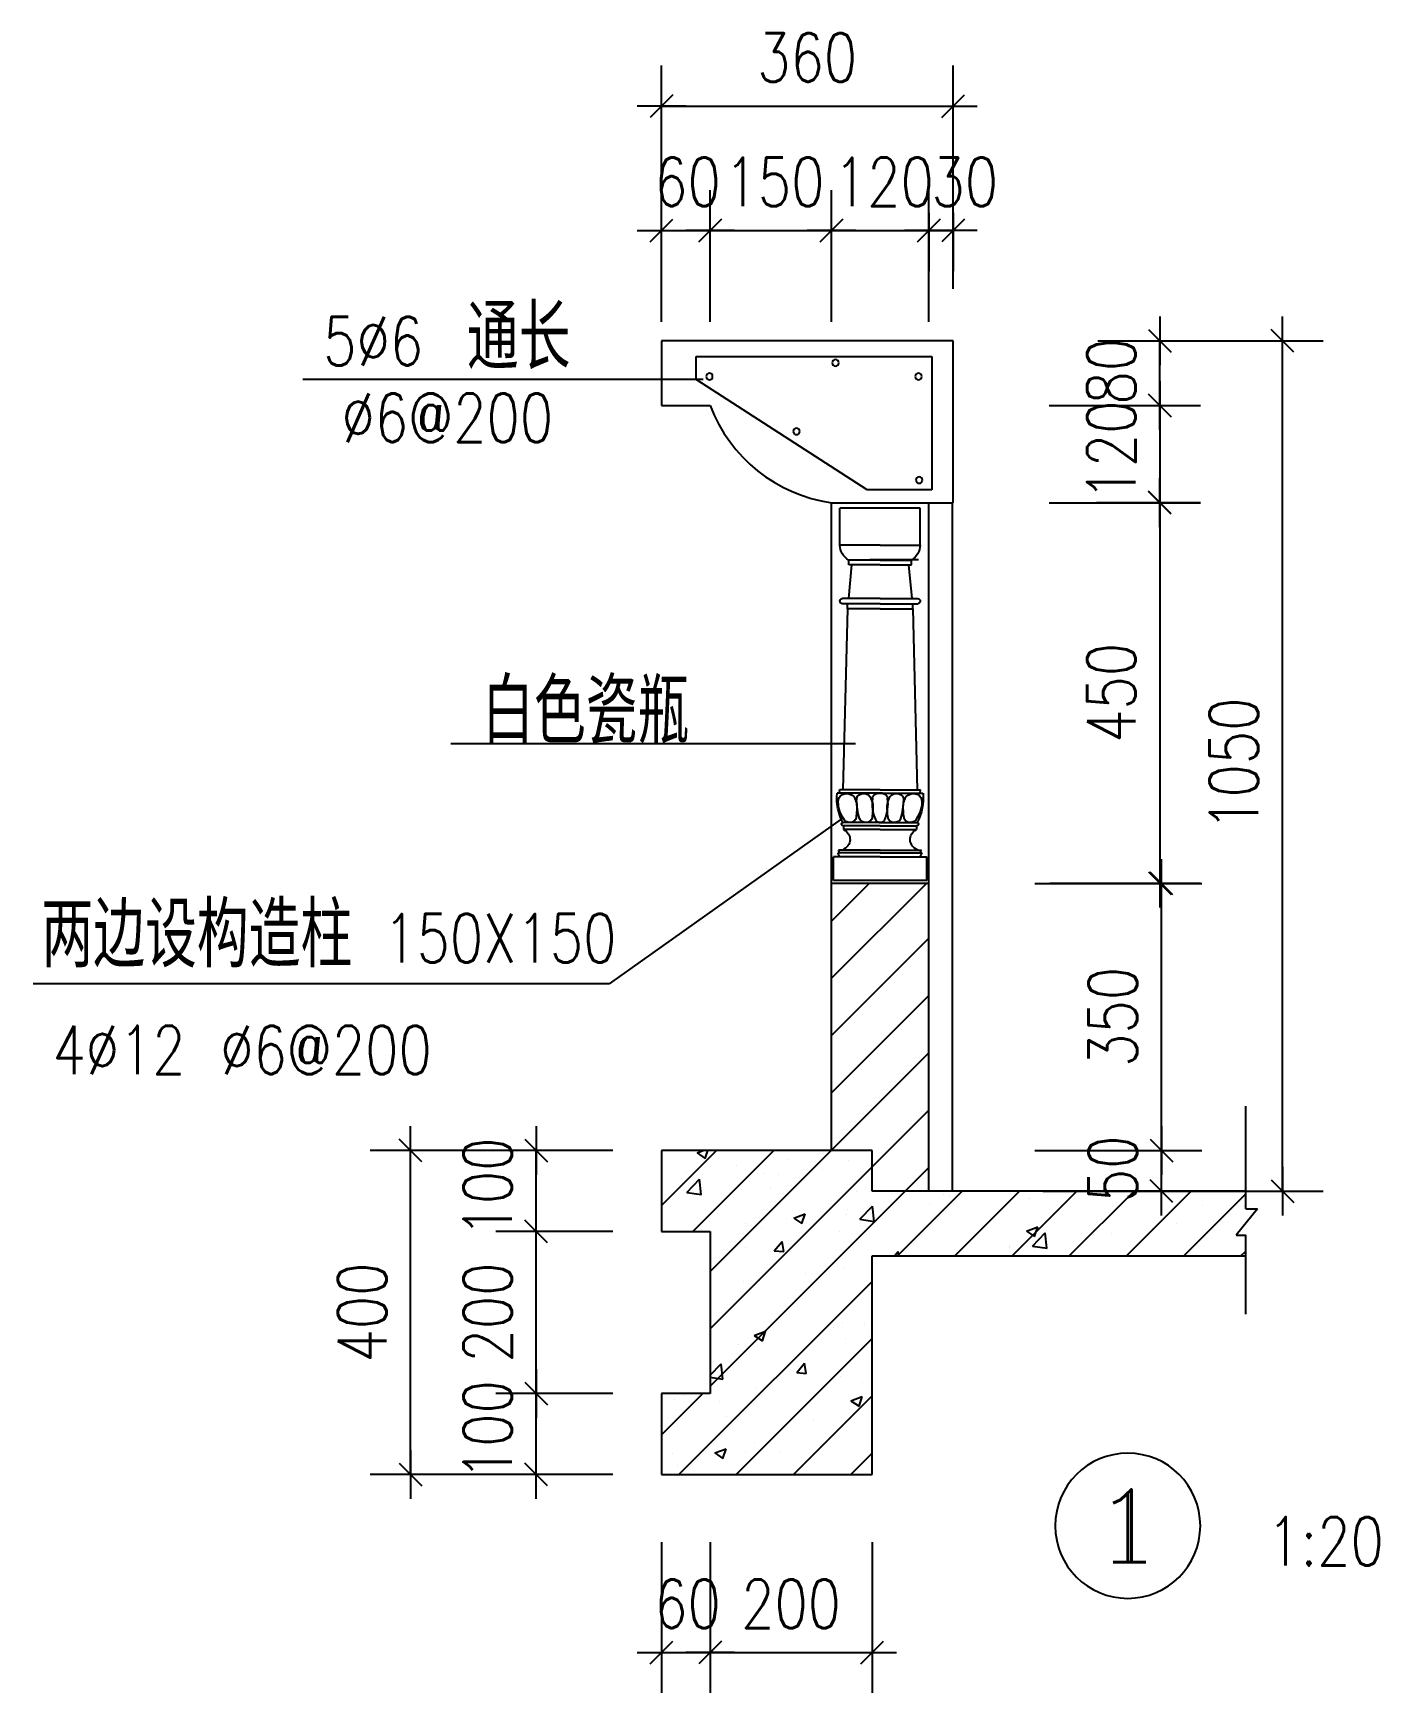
# Model space of a CAD drawing. Extents: x -49646 to -47983, y -795813 to -793763.
import ezdxf
from ezdxf.enums import TextEntityAlignment as Align

# ---------------------------------------------------------------- set-up
doc = ezdxf.new("R2010")
doc.units = 0
doc.header["$LTSCALE"] = 1000
doc.layers.get('0').update_dxf_attribs({"linetype": 'CONTINUOUS'})
for name, color, linetype in [('AXIS', 3, 'CONTINUOUS'), ('GJ-TEXT', 2, 'CONTINUOUS'), ('Z40', 11, 'CONTINUOUS')]:
    doc.layers.add(name, color=color, linetype=linetype)
doc.styles.add('_HZTXT', font='txt.shx', dxfattribs={"width": 0.8, "bigfont": 'HZTXT.shx'})
doc.styles.add('COMP', font='COMPLEX', dxfattribs={"bigfont": 'hztxt'})
doc.styles.add('DIM_FONT', font='SIMPLEX', dxfattribs={"width": 0.8})

msp = doc.modelspace()

# ---------------------------------------------------------------- linework, layer by layer
for p, q in [((-48855.4, -793839.2, 0), (-48883.4, -793867.2, 0)), ((-48523.4, -793867.2, 0), (-48495.4, -793839.2, 0)), ((-48839.4, -793853.2, 0), (-48899.4, -793853.2, 0)), ((-48539.4, -793853.2, 0), (-48479.4, -793853.2, 0)), ((-48883.4, -794020.9, 0), (-48855.4, -793992.9, 0)), ((-48795.4, -793992.9, 0), (-48823.4, -794020.9, 0)), ((-48823.4, -794020.9, 0), (-48795.4, -793992.9, 0)), ((-48673.4, -794020.9, 0), (-48645.4, -793992.9, 0)), ((-48645.4, -793992.9, 0), (-48673.4, -794020.9, 0)), ((-48525.4, -793992.9, 0), (-48553.4, -794020.9, 0)), ((-48553.4, -794020.9, 0), (-48525.4, -793992.9, 0)), ((-48495.4, -793992.9, 0), (-48523.4, -794020.9, 0)), ((-48899.4, -794006.9, 0), (-48839.4, -794006.9, 0)), ((-48839.4, -794006.9, 0), (-48779.4, -794006.9, 0)), ((-48779.4, -794006.9, 0), (-48839.4, -794006.9, 0)), ((-48629.4, -794006.9, 0), (-48689.4, -794006.9, 0)), ((-48689.4, -794006.9, 0), (-48629.4, -794006.9, 0)), ((-48569.4, -794006.9, 0), (-48509.4, -794006.9, 0)), ((-48509.4, -794006.9, 0), (-48569.4, -794006.9, 0)), ((-48479.4, -794006.9, 0), (-48539.4, -794006.9, 0)), ((-48253.8, -794113, 0), (-48253.8, -794173, 0)), ((-48102.4, -794173, 0), (-48102.4, -794113, 0)), ((-48267.8, -794129, 0), (-48239.8, -794157, 0)), ((-48088.4, -794157, 0), (-48116.4, -794129, 0)), ((-48826.6, -794162.4, 0), (-48535.6, -794162.4, 0)), ((-48826.6, -794190.9, 0), (-48826.6, -794162.4, 0)), ((-48535.6, -794162.4, 0), (-48535.6, -794326.9, 0)), ((-48817.9, -794190.9, 0), (-49312.6, -794190.9, 0)), ((-48615.3, -794326.9, 0), (-48826.6, -794190.9, 0)), ((-48826.6, -794190.9, 0), (-48826.6, -794190.9, 0)), ((-48267.8, -794209, 0), (-48239.8, -794237, 0)), ((-48239.8, -794237, 0), (-48267.8, -794209, 0)), ((-48253.8, -794253, 0), (-48253.8, -794193, 0)), ((-48253.8, -794193, 0), (-48253.8, -794253, 0)), ((-48253.8, -794372.8, 0), (-48253.8, -794312.8, 0)), ((-48253.8, -794373, 0), (-48253.8, -794313, 0)), ((-48535.6, -794326.9, 0), (-48615.3, -794326.9, 0)), ((-48535.6, -794326.9, 0), (-48535.6, -794326.9, 0)), ((-48239.8, -794356.8, 0), (-48267.8, -794328.8, 0)), ((-48239.8, -794357, 0), (-48267.8, -794329, 0)), ((-48659.4, -794813, 0), (-48659.4, -794343, 0)), ((-48539.4, -794813, 0), (-48539.4, -794343, 0)), ((-48510.5, -794343, 0), (-48510.5, -795193, 0)), ((-48629.9, -794640.7, 0), (-49129.5, -794640.7, 0)), ((-48644.5, -794731.7, 0), (-48933.9, -794937, 0)), ((-48253.8, -794782.8, 0), (-48253.8, -794842.8, 0)), ((-48252, -794843, 0), (-48252, -794783, 0)), ((-48267.8, -794798.8, 0), (-48239.8, -794826.8, 0)), ((-48238, -794827, 0), (-48266, -794799, 0)), ((-48539.4, -794813, 0), (-48659.4, -794813, 0)), ((-48933.9, -794937, 0), (-49645.5, -794937, 0)), ((-48147.9, -795215.1, 0), (-48147.9, -795088.3, 0)), ((-49165.3, -795157, 0), (-49193.3, -795129, 0)), ((-49179.3, -795173, 0), (-49179.3, -795113, 0)), ((-49038.2, -795129, 0), (-49010.2, -795157, 0)), ((-49024.2, -795113, 0), (-49024.2, -795173, 0)), ((-48266, -795129, 0), (-48238, -795157, 0)), ((-48266, -795129, 0), (-48238, -795157, 0)), ((-48252, -795113, 0), (-48252, -795173, 0)), ((-48252, -795113, 0), (-48252, -795173, 0)), ((-48252, -795223, 0), (-48252, -795163, 0)), ((-48102.4, -795163, 0), (-48102.4, -795223, 0)), ((-48238, -795207, 0), (-48266, -795179, 0)), ((-48116.4, -795179, 0), (-48088.4, -795207, 0)), ((-49024.2, -795273, 0), (-49024.2, -795213, 0)), ((-49024.2, -795273, 0), (-49024.2, -795213, 0)), ((-49010.2, -795257, 0), (-49038.2, -795229, 0)), ((-49010.2, -795257, 0), (-49038.2, -795229, 0)), ((-48133.4, -795215.1, 0), (-48159.6, -795247.5, 0)), ((-48147.9, -795215.1, 0), (-48133.4, -795215.1, 0)), ((-48159.6, -795247.5, 0), (-48147.9, -795247.5, 0)), ((-48147.9, -795345.1, 0), (-48147.9, -795247.5, 0)), ((-49024.2, -795413, 0), (-49024.2, -795473, 0)), ((-49024.2, -795413, 0), (-49024.2, -795473, 0)), ((-49038.2, -795429, 0), (-49010.2, -795457, 0)), ((-49038.2, -795429, 0), (-49010.2, -795457, 0)), ((-49179.3, -795513, 0), (-49179.3, -795573, 0)), ((-49024.2, -795573, 0), (-49024.2, -795513, 0)), ((-49193.3, -795529, 0), (-49165.3, -795557, 0)), ((-49010.2, -795557, 0), (-49038.2, -795529, 0)), ((-48899.4, -795762.6, 0), (-48839.4, -795762.6, 0)), ((-48883.4, -795776.6, 0), (-48855.4, -795748.6, 0)), ((-48779.4, -795762.6, 0), (-48839.4, -795762.6, 0)), ((-48779.4, -795762.6, 0), (-48839.4, -795762.6, 0)), ((-48795.4, -795748.6, 0), (-48823.4, -795776.6, 0)), ((-48795.4, -795748.6, 0), (-48823.4, -795776.6, 0)), ((-48639.4, -795762.6, 0), (-48579.4, -795762.6, 0)), ((-48623.4, -795776.6, 0), (-48595.4, -795748.6, 0))]:
    msp.add_line(p, q)
at = {"color": 31, "linetype": 'ByBlock'}
for p, q in [((-48550, -794349.6, 0), (-48649, -794349.6, 0)), ((-48649, -794395.5, 0), (-48649, -794349.6, 0)), ((-48550, -794395.5, 0), (-48550, -794349.6, 0)), ((-48599.5, -794395.5, 0), (-48649, -794395.5, 0)), ((-48599.5, -794413.9, 0), (-48638.2, -794413.9, 0)), ((-48638.2, -794419.6, 0), (-48638.2, -794413.9, 0)), ((-48599.5, -794395.5, 0), (-48550, -794395.5, 0)), ((-48599.5, -794413.9, 0), (-48560.8, -794413.9, 0)), ((-48560.8, -794419.6, 0), (-48560.8, -794413.9, 0)), ((-48634.8, -794419.6, 0), (-48638.6, -794461.3, 0)), ((-48599.5, -794419.6, 0), (-48638.2, -794419.6, 0)), ((-48599.5, -794419.6, 0), (-48560.8, -794419.6, 0)), ((-48564.3, -794419.6, 0), (-48560.4, -794461.3, 0)), ((-48599.5, -794461.3, 0), (-48646.3, -794461.3, 0)), ((-48599.5, -794467.7, 0), (-48646.3, -794467.7, 0)), ((-48639.8, -794474.1, 0), (-48645.6, -794697.6, 0)), ((-48639.8, -794474.1, 0), (-48639.8, -794467.7, 0)), ((-48599.5, -794474.1, 0), (-48639.8, -794474.1, 0)), ((-48599.5, -794461.3, 0), (-48552.7, -794461.3, 0)), ((-48599.5, -794467.7, 0), (-48552.7, -794467.7, 0)), ((-48599.5, -794474.1, 0), (-48559.2, -794474.1, 0)), ((-48559.2, -794474.1, 0), (-48559.2, -794467.7, 0)), ((-48559.2, -794474.1, 0), (-48553.5, -794697.6, 0)), ((-48596.6, -794701.8, 0), (-48652.6, -794701.8, 0)), ((-48599.5, -794697.6, 0), (-48649.7, -794697.6, 0)), ((-48649, -794701.8, 0), (-48649.7, -794697.6, 0)), ((-48602.4, -794701.8, 0), (-48546.5, -794701.8, 0)), ((-48599.5, -794697.6, 0), (-48549.4, -794697.6, 0)), ((-48550, -794701.8, 0), (-48549.4, -794697.6, 0)), ((-48598.5, -794737.9, 0), (-48645.3, -794737.9, 0)), ((-48599.5, -794742.1, 0), (-48644.5, -794742.1, 0)), ((-48644.5, -794742.1, 0), (-48644.5, -794746.4, 0)), ((-48600.5, -794737.9, 0), (-48553.7, -794737.9, 0)), ((-48599.5, -794742.1, 0), (-48554.5, -794742.1, 0)), ((-48554.5, -794742.1, 0), (-48554.5, -794746.4, 0)), ((-48599.5, -794746.4, 0), (-48644.5, -794746.4, 0)), ((-48599.5, -794746.4, 0), (-48554.5, -794746.4, 0)), ((-48599.5, -794780.3, 0), (-48657.1, -794780.3, 0)), ((-48657.1, -794809.4, 0), (-48657.1, -794780.3, 0)), ((-48599.5, -794775.4, 0), (-48651.5, -794775.4, 0)), ((-48649, -794780.3, 0), (-48651.5, -794775.4, 0)), ((-48599.5, -794771.9, 0), (-48650.9, -794771.9, 0)), ((-48649, -794775.4, 0), (-48650.9, -794771.9, 0)), ((-48599.5, -794771.9, 0), (-48548.2, -794771.9, 0)), ((-48599.5, -794775.4, 0), (-48547.6, -794775.4, 0)), ((-48599.5, -794780.3, 0), (-48541.9, -794780.3, 0)), ((-48550, -794775.4, 0), (-48548.2, -794771.9, 0)), ((-48550, -794780.3, 0), (-48547.6, -794775.4, 0)), ((-48541.9, -794809.4, 0), (-48541.9, -794780.3, 0)), ((-48541.9, -794809.4, 0), (-48657.1, -794809.4, 0))]:
    msp.add_line(p, q, dxfattribs=at)
at = {"color": 3, "linetype": 'Continuous'}
for p, q in [((-48869.4, -795210.9, 0), (-48801.5, -795143, 0)), ((-48830.8, -795243, 0), (-48730.8, -795143, 0)), ((-48825.5, -795145.8, 0), (-48818, -795143, 0)), ((-48825.5, -795145.8, 0), (-48815.6, -795152.6, 0)), ((-48815.6, -795152.6, 0), (-48812.4, -795143, 0)), ((-48809.4, -795292.4, 0), (-48660.1, -795143, 0)), ((-48662.6, -795147.4, 0), (-48662.6, -795147.4, 0)), ((-48839, -795170.6, 0), (-48839, -795170.6, 0)), ((-48809.4, -795363.1, 0), (-48609.4, -795163.1, 0)), ((-48777.1, -795161.8, 0), (-48777.1, -795161.8, 0)), ((-48743, -795170.8, 0), (-48743, -795170.8, 0)), ((-48725.3, -795172.6, 0), (-48725.3, -795172.6, 0)), ((-48712.7, -795154, 0), (-48712.7, -795154, 0)), ((-48670.3, -795166.4, 0), (-48670.3, -795166.4, 0)), ((-48639.1, -795155.8, 0), (-48639.1, -795155.8, 0)), ((-48844, -795183.6, 0), (-48844, -795183.6, 0)), ((-48842, -795192.6, 0), (-48842, -795192.6, 0)), ((-48841.7, -795184.2, 0), (-48841.7, -795184.2, 0)), ((-48838, -795194.7, 0), (-48822.4, -795178.4, 0)), ((-48820.3, -795197.4, 0), (-48822.5, -795178.5, 0)), ((-48809.4, -795433.8, 0), (-48568.6, -795193, 0)), ((-48734.9, -795188.7, 0), (-48734.9, -795188.7, 0)), ((-48628.1, -795193.2, 0), (-48628.1, -795193.2, 0)), ((-48577.9, -795273, 0), (-48497.9, -795193, 0)), ((-48507.2, -795273, 0), (-48427.2, -795193, 0)), ((-48463.1, -795193.1, 0), (-48463.1, -795193.1, 0)), ((-48436.5, -795273, 0), (-48356.5, -795193, 0)), ((-48365.8, -795273, 0), (-48285.8, -795193, 0)), ((-48295.1, -795273, 0), (-48215.1, -795193, 0)), ((-48838, -795194.7, 0), (-48820.2, -795197.4, 0)), ((-48624.6, -795227.8, 0), (-48609, -795211.5, 0)), ((-48606.8, -795230.6, 0), (-48609, -795211.6, 0)), ((-48538.8, -795208.3, 0), (-48538.8, -795208.3, 0)), ((-48521.4, -795197.7, 0), (-48521.4, -795197.7, 0)), ((-48513.2, -795199.7, 0), (-48513.2, -795199.7, 0)), ((-48437.8, -795195.5, 0), (-48437.8, -795195.5, 0)), ((-48415.7, -795202.5, 0), (-48415.7, -795202.5, 0)), ((-48414.6, -795202.2, 0), (-48414.6, -795202.2, 0)), ((-48307.8, -795206.8, 0), (-48307.8, -795206.8, 0)), ((-48224.4, -795273, 0), (-48147.9, -795196.5, 0)), ((-48201.1, -795211.3, 0), (-48201.1, -795211.3, 0)), ((-48765.3, -795232.9, 0), (-48765.3, -795232.9, 0)), ((-48715.2, -795226.3, 0), (-48715.2, -795226.3, 0)), ((-48706.1, -795226.4, 0), (-48692.1, -795221, 0)), ((-48706.1, -795226.4, 0), (-48696.2, -795233.1, 0)), ((-48696.2, -795233.1, 0), (-48692.2, -795221, 0)), ((-48641.5, -795222.4, 0), (-48641.5, -795222.4, 0)), ((-48639.5, -795216.3, 0), (-48639.5, -795216.3, 0)), ((-48624.6, -795227.8, 0), (-48606.8, -795230.5, 0)), ((-48532.3, -795222.5, 0), (-48532.3, -795222.5, 0)), ((-48233.7, -795233, 0), (-48233.7, -795233, 0)), ((-48187.8, -795228.8, 0), (-48187.8, -795228.8, 0)), ((-48864.4, -795243, 0), (-48864.1, -795242.6, 0)), ((-48864, -795243, 0), (-48864.1, -795242.6, 0)), ((-48745.4, -795237.4, 0), (-48745.4, -795237.4, 0)), ((-48730.3, -795266.6, 0), (-48720.6, -795255.2, 0)), ((-48718.3, -795267.7, 0), (-48720.6, -795255.2, 0)), ((-48649, -795242.6, 0), (-48649, -795242.6, 0)), ((-48418.7, -795242.4, 0), (-48404.7, -795237, 0)), ((-48418.7, -795242.4, 0), (-48408.8, -795249.1, 0)), ((-48411.1, -795260.9, 0), (-48395.5, -795244.6, 0)), ((-48408.8, -795249.1, 0), (-48404.7, -795237, 0)), ((-48393.4, -795263.7, 0), (-48395.6, -795244.7, 0)), ((-48336.4, -795247.1, 0), (-48336.4, -795247.1, 0)), ((-48313.7, -795245.4, 0), (-48313.7, -795245.4, 0)), ((-48263.6, -795238.8, 0), (-48263.6, -795238.8, 0)), ((-48765.6, -795262.6, 0), (-48765.6, -795262.6, 0)), ((-48730.3, -795266.6, 0), (-48718.3, -795267.7, 0)), ((-48710.1, -795268, 0), (-48710.1, -795268, 0)), ((-48603.3, -795272.5, 0), (-48603.3, -795272.5, 0)), ((-48581.6, -795273, 0), (-48577.2, -795267.7, 0)), ((-48576.2, -795273, 0), (-48577.2, -795267.7, 0)), ((-48515.7, -795272, 0), (-48515.7, -795272, 0)), ((-48440.2, -795262.1, 0), (-48440.2, -795262.1, 0)), ((-48440, -795262, 0), (-48440, -795262, 0)), ((-48411.1, -795260.9, 0), (-48393.3, -795263.6, 0)), ((-48153.7, -795273, 0), (-48147.9, -795267.2, 0)), ((-48692.1, -795295.2, 0), (-48692.1, -795295.2, 0)), ((-48643.9, -795289, 0), (-48643.9, -795289, 0)), ((-48847.9, -795543, 0), (-48609.4, -795304.5, 0)), ((-48767.8, -795305.2, 0), (-48767.8, -795305.2, 0)), ((-48747.8, -795304, 0), (-48747.8, -795304, 0)), ((-48646.4, -795355.5, 0), (-48646.4, -795355.5, 0)), ((-48618.4, -795357.4, 0), (-48618.4, -795357.4, 0)), ((-48777.2, -795543, 0), (-48609.4, -795375.2, 0)), ((-48754.8, -795371.4, 0), (-48740.8, -795366, 0)), ((-48754.8, -795371.4, 0), (-48744.9, -795378.1, 0)), ((-48750.3, -795370.5, 0), (-48750.3, -795370.5, 0)), ((-48749, -795370.2, 0), (-48749, -795370.2, 0)), ((-48744.9, -795378.1, 0), (-48740.8, -795366, 0)), ((-48744.7, -795374.1, 0), (-48744.7, -795374.1, 0)), ((-48657.2, -795361.9, 0), (-48657.2, -795361.9, 0)), ((-48642.3, -795374.7, 0), (-48642.3, -795374.7, 0)), ((-48773.9, -795381.9, 0), (-48773.9, -795381.9, 0)), ((-48706.9, -795397.1, 0), (-48706.9, -795397.1, 0)), ((-48809.4, -795420.5, 0), (-48795.9, -795406.4, 0)), ((-48793.7, -795425.4, 0), (-48795.9, -795406.4, 0)), ((-48702.5, -795417.1, 0), (-48692.9, -795405.6, 0)), ((-48702.5, -795417.1, 0), (-48690.6, -795418.1, 0)), ((-48690.6, -795418.2, 0), (-48692.9, -795405.6, 0)), ((-48809.4, -795422.9, 0), (-48793.7, -795425.4, 0)), ((-48752.7, -795437.1, 0), (-48752.7, -795437.1, 0)), ((-48725.9, -795425.8, 0), (-48725.9, -795425.8, 0)), ((-48671, -795436.3, 0), (-48671, -795436.3, 0)), ((-48648.8, -795422.1, 0), (-48648.8, -795422.1, 0)), ((-48620.9, -795429.7, 0), (-48620.9, -795429.7, 0)), ((-48869.4, -795493.8, 0), (-48818.6, -795443, 0)), ((-48853.7, -795449.9, 0), (-48853.7, -795449.9, 0)), ((-48842.6, -795445.9, 0), (-48842.6, -795445.9, 0)), ((-48797.3, -795452.9, 0), (-48797.3, -795452.9, 0)), ((-48706.5, -795543, 0), (-48609.4, -795445.9, 0)), ((-48635.4, -795451.9, 0), (-48621.4, -795446.5, 0)), ((-48635.4, -795451.9, 0), (-48625.5, -795458.6, 0)), ((-48625.5, -795458.7, 0), (-48621.4, -795446.6, 0)), ((-48788.8, -795471.9, 0), (-48788.8, -795471.9, 0)), ((-48682.1, -795476.4, 0), (-48682.1, -795476.4, 0)), ((-48651.2, -795488.7, 0), (-48651.2, -795488.7, 0)), ((-48649.5, -795495.8, 0), (-48649.5, -795495.8, 0)), ((-48856.1, -795516.5, 0), (-48856.1, -795516.5, 0)), ((-48803.5, -795516.4, 0), (-48789.5, -795511.1, 0)), ((-48803.5, -795516.4, 0), (-48793.5, -795523.1, 0)), ((-48793.5, -795523.2, 0), (-48789.5, -795511.1, 0)), ((-48766.2, -795515.8, 0), (-48766.2, -795515.8, 0)), ((-48755.1, -795503.7, 0), (-48755.1, -795503.7, 0)), ((-48723.6, -795515.2, 0), (-48723.6, -795515.2, 0)), ((-48673.6, -795508.6, 0), (-48673.6, -795508.6, 0)), ((-48635.8, -795543, 0), (-48609.4, -795516.6, 0)), ((-48849.9, -795531.8, 0), (-48849.9, -795531.8, 0))]:
    msp.add_line(p, q, dxfattribs=at)
for centre, radius, start, end in [((-48654.6, -794170.2, 0), 4, 0, 180), ((-48810.3, -794187.2, 0), 4, 0, 180), ((-48810.3, -794187.2, 0), 4, 180, 0), ((-48654.6, -794170.2, 0), 4, 180, 0), ((-48552, -794187.2, 0), 4, 0, 180), ((-48552, -794187.2, 0), 4, 180, 0), ((-48702.7, -794254.9, 0), 4, 0, 180), ((-48702.7, -794254.9, 0), 4, 180, 0), ((-48551.2, -794315, 0), 4, 0, 180), ((-48551.2, -794315, 0), 4, 180, 0), ((-48293.5, -795606.3, 0), 89.6, 0, 180), ((-48293.5, -795606.3, 0), 89.6, 180, 0)]:
    msp.add_arc(centre, radius, start, end)
at = {"color": 31, "linetype": 'ByBlock', "extrusion": (0, 0, -1)}
for centre, major_axis, start_param, end_param in [((-48617, -794395.1, 0), (32.1, 0), 2.295768, 3.122601), ((-48582.1, -794395.1, 0), (-32.1, 0), 3.160584, 3.987417), ((-48644.7, -794464.5, 0), (-4.35, 0), -1.194354, 1.194354), ((-48554.3, -794464.5, 0), (-4.35, 0), 1.947239, 4.335947), ((-48554.2, -794708.1, 0), (98.7, 0), 2.747344, 3.222741), ((-48640.6, -794710.2, 0), (10.3, 0), 3.24033, 5.716962), ((-48619.9, -794708.7, 0), (-8.59, 0), -0.217195, 2.715286), ((-48601, -794707.7, 0), (7.66, 0), 2.977663, 4.902624), ((-48598.1, -794707.7, 0), (-7.66, 0), 1.380561, 3.305522), ((-48579.1, -794708.7, 0), (8.59, 0), 3.567899, 6.50038), ((-48558.4, -794710.2, 0), (-10.3, 0), 0.566224, 3.042855), ((-48644.8, -794708.1, 0), (-98.7, 0), 3.060445, 3.535842), ((-48599.7, -794713.1, 0), (51.4, 0), 2.632555, 3.232585), ((-48673, -794720.9, 0), (-45.3, 0), 2.707566, 2.978621), ((-48759.4, -794719.3, 0), (-131.2, 0), 3.100768, 3.265702), ((-48509.2, -794709.9, 0), (119.2, 0), 2.89515, 3.139325), ((-48653.2, -794720.9, 0), (-45.3, 0), 2.707566, 2.978621), ((-48533.8, -794715.1, 0), (-75.1, 0), -0.329326, 0.108012), ((-48739.6, -794719.3, 0), (-131.2, 0), 3.100768, 3.265702), ((-48665.2, -794715.1, 0), (75.1, 0), -0.108012, 0.329326), ((-48459.4, -794719.3, 0), (131.2, 0), 3.017483, 3.182417), ((-48545.8, -794720.9, 0), (-45.3, 0), 0.162971, 0.434027), ((-48689.9, -794709.9, 0), (-119.2, 0), 3.14386, 3.388035), ((-48439.6, -794719.3, 0), (131.2, 0), 3.017483, 3.182417), ((-48526, -794720.9, 0), (-45.3, 0), 0.162971, 0.434027), ((-48599.4, -794713.1, 0), (-51.4, 0), 3.050601, 3.65063), ((-48644.5, -794740, 0), (-2.77, 0), -1.547208, 1.251918), ((-48636.9, -794731.8, 0), (7.71, 0), 0.049348, 2.974733), ((-48617.1, -794731.8, 0), (7.71, 0), 0.049348, 2.974733), ((-48600, -794734.1, 0), (-4.89, 0), 4.607543, 6.256717), ((-48599, -794734.1, 0), (4.89, 0), 0.026469, 1.675643), ((-48581.9, -794731.8, 0), (-7.71, 0), 3.308453, 6.233837), ((-48562.1, -794731.8, 0), (-7.71, 0), 3.308453, 6.233837), ((-48554.6, -794740, 0), (2.77, 0), -1.251918, 1.547208), ((-48656.1, -794758.7, 0), (-19.5, 0), 2.204762, 4.170847), ((-48543, -794758.7, 0), (19.5, 0), 2.112339, 4.078423)]:
    msp.add_ellipse(centre, major_axis=major_axis, ratio=0.785983, start_param=start_param, end_param=end_param, dxfattribs=at)
at = {"layer": 'AXIS'}
for p, q in [((-48869.4, -794079, 0), (-48869.4, -793803.2, 0)), ((-48509.4, -794079, 0), (-48509.4, -793803.2, 0)), ((-48869.2, -793853.2, 0), (-48509.6, -793853.2, 0)), ((-48869.4, -794119.8, 0), (-48869.4, -793956.9, 0)), ((-48809.4, -794119.8, 0), (-48809.4, -793956.9, 0)), ((-48809.4, -794119.8, 0), (-48809.4, -793956.9, 0)), ((-48659.4, -794119.8, 0), (-48659.4, -793956.9, 0)), ((-48659.4, -794119.8, 0), (-48659.4, -793956.9, 0)), ((-48539.4, -794119.8, 0), (-48539.4, -793956.9, 0)), ((-48539.4, -793985, 0), (-48539.4, -794056.9, 0)), ((-48509.4, -793985, 0), (-48509.4, -794056.9, 0)), ((-48869.6, -794006.9, 0), (-48869.8, -794006.9, 0)), ((-48869.4, -794006.9, 0), (-48809.4, -794006.9, 0)), ((-48809.6, -794006.9, 0), (-48809.8, -794006.9, 0)), ((-48809.4, -794006.9, 0), (-48659.4, -794006.9, 0)), ((-48809.2, -794006.9, 0), (-48809, -794006.9, 0)), ((-48659.6, -794006.9, 0), (-48659.8, -794006.9, 0)), ((-48659.4, -794006.9, 0), (-48539.4, -794006.9, 0)), ((-48659.2, -794006.9, 0), (-48659, -794006.9, 0)), ((-48539.6, -794006.9, 0), (-48539.8, -794006.9, 0)), ((-48539.4, -794006.9, 0), (-48509.4, -794006.9, 0)), ((-48539.4, -794006.9, 0), (-48509.4, -794006.9, 0)), ((-48539.2, -794006.9, 0), (-48539, -794006.9, 0)), ((-48509.2, -794006.9, 0), (-48509, -794006.9, 0)), ((-48330.5, -794143, 0), (-48203.8, -794143, 0)), ((-48253.8, -794142.8, 0), (-48253.8, -794142.6, 0)), ((-48253.8, -794223, 0), (-48253.8, -794143, 0)), ((-48211.9, -794143, 0), (-48052.4, -794143, 0)), ((-48102.4, -795192.8, 0), (-48102.4, -794143.2, 0)), ((-48390.5, -794223, 0), (-48203.8, -794223, 0)), ((-48330.5, -794223, 0), (-48203.8, -794223, 0)), ((-48253.8, -794222.8, 0), (-48253.8, -794222.6, 0)), ((-48253.8, -794223, 0), (-48253.8, -794343, 0)), ((-48253.8, -794223.2, 0), (-48253.8, -794223.4, 0)), ((-48390.5, -794343, 0), (-48203.8, -794343, 0)), ((-48332.3, -794342.8, 0), (-48203.8, -794342.8, 0)), ((-48253.8, -794343, 0), (-48253.8, -794812.6, 0)), ((-48253.8, -794343.2, 0), (-48253.8, -794343.4, 0)), ((-48408.4, -794813, 0), (-48202, -794813, 0)), ((-48389.8, -794812.8, 0), (-48203.8, -794812.8, 0)), ((-48252, -795142.8, 0), (-48252, -794813.2, 0)), ((-48989.4, -795143, 0), (-49229.3, -795143, 0)), ((-49179.3, -795542.8, 0), (-49179.3, -795143.2, 0)), ((-48929.4, -795143, 0), (-49074.2, -795143, 0)), ((-49024.2, -795142.8, 0), (-49024.2, -795142.6, 0)), ((-49024.2, -795243, 0), (-49024.2, -795143, 0)), ((-48408.4, -795143, 0), (-48202, -795143, 0)), ((-48348.4, -795143, 0), (-48202, -795143, 0)), ((-48252, -795142.8, 0), (-48252, -795142.6, 0)), ((-48252, -795193, 0), (-48252, -795143, 0)), ((-48398.5, -795193, 0), (-48202, -795193, 0)), ((-48252, -795193.2, 0), (-48252, -795193.4, 0)), ((-48211.9, -795193, 0), (-48052.4, -795193, 0)), ((-48929.4, -795243, 0), (-49074.2, -795243, 0)), ((-48929.4, -795243, 0), (-49074.2, -795243, 0)), ((-49024.2, -795442.8, 0), (-49024.2, -795243.2, 0)), ((-49024.2, -795243.2, 0), (-49024.2, -795243.4, 0)), ((-48929.4, -795443, 0), (-49074.2, -795443, 0)), ((-48929.4, -795443, 0), (-49074.2, -795443, 0)), ((-49024.2, -795442.8, 0), (-49024.2, -795442.6, 0)), ((-49024.2, -795543, 0), (-49024.2, -795443, 0)), ((-48989.4, -795543, 0), (-49229.3, -795543, 0)), ((-48929.4, -795543, 0), (-49074.2, -795543, 0)), ((-49024.2, -795543.2, 0), (-49024.2, -795543.4, 0)), ((-48869.4, -795626.5, 0), (-48869.4, -795812.6, 0)), ((-48809.4, -795626.5, 0), (-48809.4, -795812.6, 0)), ((-48809.4, -795626.5, 0), (-48809.4, -795812.6, 0)), ((-48609.4, -795626.5, 0), (-48609.4, -795812.6, 0)), ((-48869.6, -795762.6, 0), (-48869.8, -795762.6, 0)), ((-48869.4, -795762.6, 0), (-48809.4, -795762.6, 0)), ((-48809.2, -795762.6, 0), (-48609.6, -795762.6, 0)), ((-48809.2, -795762.6, 0), (-48809, -795762.6, 0))]:
    msp.add_line(p, q, dxfattribs=at)
at = {"layer": 'GJ-TEXT'}
msp.add_line((-48612, -794413, 0), (-48552, -794413, 0), dxfattribs=at)
at = {"layer": 'Z40'}
for p, q in [((-48869.4, -794143, 0), (-48869.4, -794223, 0)), ((-48552, -794143, 0), (-48869.4, -794143, 0)), ((-48509.4, -794143, 0), (-48858.2, -794143, 0)), ((-48509.4, -794343, 0), (-48509.4, -794143, 0)), ((-48869.4, -794223, 0), (-48809.4, -794223, 0)), ((-48659.4, -794343, 0), (-48509.4, -794343, 0)), ((-48659.4, -795143, 0), (-48659.4, -794813, 0)), ((-48539.4, -795193, 0), (-48539.4, -794813, 0)), ((-48869.4, -795143, 0), (-48869.4, -795243, 0)), ((-48609.4, -795143, 0), (-48869.4, -795143, 0)), ((-48609.4, -795193, 0), (-48609.4, -795143, 0)), ((-48147.9, -795193, 0), (-48609.4, -795193, 0)), ((-48869.4, -795243, 0), (-48809.4, -795243, 0)), ((-48809.4, -795243, 0), (-48809.4, -795443, 0)), ((-48609.4, -795273, 0), (-48147.9, -795273, 0)), ((-48609.4, -795543, 0), (-48609.4, -795273, 0)), ((-48869.4, -795443, 0), (-48869.4, -795543, 0)), ((-48809.4, -795443, 0), (-48869.4, -795443, 0)), ((-48869.4, -795543, 0), (-48609.4, -795543, 0))]:
    msp.add_line(p, q, dxfattribs=at)
at = {"layer": 'Z40', "linetype": 'Continuous'}
for p, q in [((-48659.4, -794930.2, 0), (-48542.2, -794813, 0)), ((-48659.4, -794859.5, 0), (-48612.9, -794813, 0)), ((-48659.4, -795000.9, 0), (-48539.4, -794880.9, 0)), ((-48659.4, -795071.6, 0), (-48539.4, -794951.6, 0)), ((-48659.4, -795142.4, 0), (-48539.4, -795022.4, 0)), ((-48609.4, -795163.1, 0), (-48539.4, -795093.1, 0)), ((-48568.6, -795193, 0), (-48539.4, -795163.8, 0))]:
    msp.add_line(p, q, dxfattribs=at)
at = {"layer": 'Z40'}
msp.add_arc((-48632.8, -794156, 0), 188.9, 200.7766, 261.9038, dxfattribs=at)

# ---------------------------------------------------------------- texts
at = {"color": 4, "style": '_HZTXT', "width": 0.8}
for s, p in [('通长', (-49109.9, -794178.8, 0)), ('白色瓷瓶', (-49091, -794640.7, 0)), ('两边设构造柱 ', (-49635.4, -794916.7, 0))]:
    msp.add_text(s, height=80, dxfattribs=at).set_placement(p)
at = {"style": '_HZTXT', "width": 0.8}
for s, p in [('5%%C6', (-49287.2, -794173.5, 0)), ('%%C6@200', (-49264.7, -794268.1, 0)), ('150X150', (-49213, -794910.7, 0)), ('4%%C12 %%C6@200', (-49621.8, -795048.8, 0)), ('1:20', (-48121.3, -795655.5, 0))]:
    msp.add_text(s, height=60, dxfattribs=at).set_placement(p)
at = {"style": 'COMP', "width": 2.333333}
msp.add_attdef('1', text='1', height=89.6, dxfattribs=at).set_placement((-48338.3, -795651.1, 0), (-48248.7, -795651.1, 0), align=Align.FIT)
at = {"layer": 'AXIS', "color": 7, "style": 'DIM_FONT', "width": 0.8}
for s, p in [('360', (-48751.2, -793823.2, 0)), ('60', (-48878.3, -793976.9, 0)), ('150', (-48791.6, -793976.9, 0)), ('120', (-48656.6, -793976.9, 0)), ('30', (-48536.1, -793976.9, 0)), ('60 ', (-48878.3, -795732.6, 0)), ('200 ', (-48771.2, -795732.6, 0))]:
    msp.add_text(s, height=60, dxfattribs=at).set_placement(p)
for s, p in [('80 ', (-48283.8, -794221.8, 0)), ('120', (-48283.8, -794340.1, 0)), ('450', (-48283.8, -794639.5, 0)), ('1050', (-48132.4, -794748, 0)), ('350', (-48282, -795039.7, 0)), ('100', (-49054.2, -795250.1, 0)), ('50', (-48282, -795206.8, 0)), ('400', (-49209.3, -795404.7, 0)), ('200 ', (-49054.2, -795404.7, 0)), ('100', (-49054.2, -795550.1, 0))]:
    msp.add_text(s, height=60, rotation=90, dxfattribs=at).set_placement(p)

doc.saveas('drawing.dxf')
